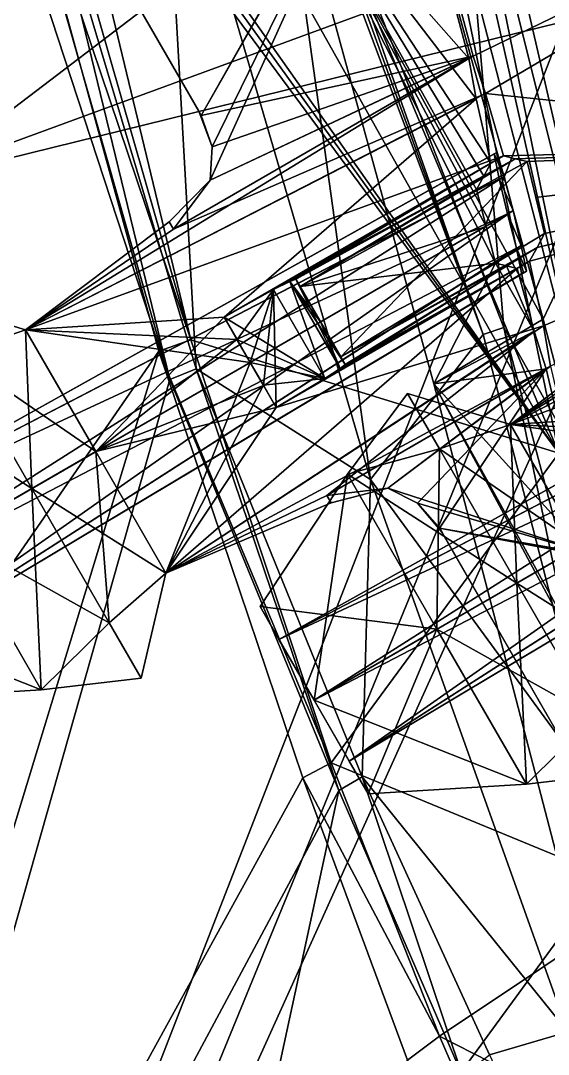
# Model space of a CAD drawing. Header units: millimetres. Extents: x -228 to 228, y -204 to 237.
# Drawn here: x 165.99 to 179.01, y -70.37 to -44.89 of the extents above; entities that cross this region are included whole.
import ezdxf

# ---------------------------------------------------------------- set-up
doc = ezdxf.new("R2010")
doc.units = ezdxf.units.MM
doc.header["$LTSCALE"] = 127.314815
for name, color, linetype in [('1', 7, 'CONTINUOUS'), ('1260', 7, 'CONTINUOUS'), ('1353', 7, 'CONTINUOUS'), ('1419', 7, 'CONTINUOUS'), ('17', 7, 'CONTINUOUS'), ('2', 7, 'CONTINUOUS'), ('28', 7, 'CONTINUOUS'), ('566', 7, 'CONTINUOUS'), ('569', 7, 'CONTINUOUS'), ('571', 7, 'CONTINUOUS'), ('584', 7, 'CONTINUOUS'), ('602', 7, 'CONTINUOUS'), ('604', 7, 'CONTINUOUS'), ('717', 7, 'CONTINUOUS'), ('7406', 7, 'CONTINUOUS'), ('7407', 7, 'CONTINUOUS'), ('7409', 7, 'CONTINUOUS'), ('7434', 7, 'CONTINUOUS'), ('7435', 7, 'CONTINUOUS'), ('7436', 7, 'CONTINUOUS'), ('7437', 7, 'CONTINUOUS'), ('7438', 7, 'CONTINUOUS'), ('7439', 7, 'CONTINUOUS'), ('7440', 7, 'CONTINUOUS'), ('7441', 7, 'CONTINUOUS'), ('7446', 7, 'CONTINUOUS'), ('7447', 7, 'CONTINUOUS'), ('7448', 7, 'CONTINUOUS'), ('7449', 7, 'CONTINUOUS'), ('7450', 7, 'CONTINUOUS'), ('7451', 7, 'CONTINUOUS'), ('7452', 7, 'CONTINUOUS'), ('7453', 7, 'CONTINUOUS'), ('7454', 7, 'CONTINUOUS'), ('7455', 7, 'CONTINUOUS'), ('7457', 7, 'CONTINUOUS'), ('7459', 7, 'CONTINUOUS'), ('7460', 7, 'CONTINUOUS'), ('7461', 7, 'CONTINUOUS'), ('7463', 7, 'CONTINUOUS'), ('7464', 7, 'CONTINUOUS'), ('7466', 7, 'CONTINUOUS'), ('7467', 7, 'CONTINUOUS'), ('7468', 7, 'CONTINUOUS'), ('7469', 7, 'CONTINUOUS'), ('7470', 7, 'CONTINUOUS'), ('7471', 7, 'CONTINUOUS')]:
    doc.layers.add(name, color=color, linetype=linetype)

msp = doc.modelspace()

# ---------------------------------------------------------------- linework, layer by layer
at = {"layer": '1', "color": 5, "linetype": 'Continuous'}
msp.add_3dface([(163.91, -48.728, 1031.221), (170.748, -9.285, 1031.221), (93.212, -24.976, 1037.893), (163.91, -48.728, 1031.221)], dxfattribs=at)
at = {"layer": '1260', "color": 5, "linetype": 'Continuous'}
for points in [[(166.804, -38.696, 1023.461), (170.191, -52.764, 1022.03), (166.196, -38.833, 1023.213), (166.804, -38.696, 1023.461)], [(170.191, -52.764, 1022.03), (165.546, -38.993, 1023.174), (166.196, -38.833, 1023.213), (170.191, -52.764, 1022.03)], [(169.404, -53.036, 1022.02), (165.546, -38.993, 1023.174), (170.191, -52.764, 1022.03), (169.404, -53.036, 1022.02)], [(169.404, -53.036, 1022.02), (170.191, -52.764, 1022.03), (173.649, -63.192, 1019.101), (169.404, -53.036, 1022.02)], [(172.952, -63.557, 1019.26), (169.404, -53.036, 1022.02), (173.649, -63.192, 1019.101), (172.952, -63.557, 1019.26)], [(172.952, -63.557, 1019.26), (173.649, -63.192, 1019.101), (176.327, -69.926, 1014.408), (172.952, -63.557, 1019.26)], [(175.539, -70.522, 1014.663), (172.952, -63.557, 1019.26), (176.327, -69.926, 1014.408), (175.539, -70.522, 1014.663)], [(175.539, -70.522, 1014.663), (176.327, -69.926, 1014.408), (178.567, -75.11, 1007.088), (175.539, -70.522, 1014.663)]]:
    msp.add_3dface(points, dxfattribs=at)
at = {"layer": '1353', "color": 5, "linetype": 'Continuous'}
for points in [[(180.156, -55.497, 1020.615), (175.663, -38.165, 1024.437), (176.219, -38.066, 1024.625), (180.156, -55.497, 1020.615)], [(175.663, -38.165, 1024.437), (180.156, -55.497, 1020.615), (179.267, -55.551, 1020.257), (175.663, -38.165, 1024.437)], [(176.581, -38.052, 1025.096), (180.156, -55.497, 1020.615), (176.219, -38.066, 1024.625), (176.581, -38.052, 1025.096)]]:
    msp.add_3dface(points, dxfattribs=at)
at = {"layer": '1419', "color": 5, "linetype": 'Continuous'}
for points in [[(165.445, -40.871, 1026.154), (169.675, -53.74, 1024.991), (165.967, -40.725, 1026.171), (165.445, -40.871, 1026.154)], [(169.675, -53.74, 1024.991), (166.469, -40.593, 1026.325), (165.967, -40.725, 1026.171), (169.675, -53.74, 1024.991)], [(170.322, -53.471, 1024.987), (166.469, -40.593, 1026.325), (169.675, -53.74, 1024.991), (170.322, -53.471, 1024.987)], [(170.322, -53.471, 1024.987), (169.675, -53.74, 1024.991), (173.842, -63.87, 1022.203), (170.322, -53.471, 1024.987)], [(174.415, -63.535, 1022.079), (170.322, -53.471, 1024.987), (173.842, -63.87, 1022.203), (174.415, -63.535, 1022.079)], [(174.415, -63.535, 1022.079), (173.842, -63.87, 1022.203), (176.891, -70.907, 1017.689), (174.415, -63.535, 1022.079)], [(177.562, -70.385, 1017.475), (174.415, -63.535, 1022.079), (176.891, -70.907, 1017.689), (177.562, -70.385, 1017.475)]]:
    msp.add_3dface(points, dxfattribs=at)
at = {"layer": '17', "color": 5, "linetype": 'Continuous'}
for points in [[(163.692, -48.663, 1029.234), (170.52, -9.273, 1029.234), (178.952, -37.049, 1026.799), (163.692, -48.663, 1029.234)], [(163.692, -48.663, 1029.234), (178.952, -37.049, 1026.799), (180.333, -42.557, 1025.689), (163.692, -48.663, 1029.234)], [(163.692, -48.663, 1029.234), (180.333, -42.557, 1025.689), (160.759, -92.809, 1025.515), (163.692, -48.663, 1029.234)], [(180.333, -42.557, 1025.689), (184.357, -60.558, 1018.332), (160.759, -92.809, 1025.515), (180.333, -42.557, 1025.689)], [(184.357, -60.558, 1018.332), (185.225, -64.764, 1015.099), (160.759, -92.809, 1025.515), (184.357, -60.558, 1018.332)], [(157.08, -125.189, 1003.54), (148.7, -128.027, 1015.099), (185.225, -64.764, 1015.099), (157.08, -125.189, 1003.54)], [(185.225, -64.764, 1015.099), (148.7, -128.027, 1015.099), (160.759, -92.809, 1025.515), (185.225, -64.764, 1015.099)], [(158.991, -124.532, 998.503), (157.08, -125.189, 1003.54), (185.225, -64.764, 1015.099), (158.991, -124.532, 998.503)], [(158.991, -124.532, 998.503), (185.225, -64.764, 1015.099), (186.956, -73.434, 1003.554), (158.991, -124.532, 998.503)]]:
    msp.add_3dface(points, dxfattribs=at)
at = {"layer": '2', "color": 5, "linetype": 'Continuous'}
for points in [[(170.748, -9.285, 1031.221), (163.91, -48.728, 1031.221), (181.64, -44.35, 1027.062), (170.748, -9.285, 1031.221)], [(181.64, -44.35, 1027.062), (161.559, -93.274, 1027.288), (182.399, -47.181, 1026.225), (181.64, -44.35, 1027.062)], [(181.64, -44.35, 1027.062), (163.91, -48.728, 1031.221), (161.559, -93.274, 1027.288), (181.64, -44.35, 1027.062)], [(161.559, -93.274, 1027.288), (186.541, -63.969, 1017.315), (182.399, -47.181, 1026.225), (161.559, -93.274, 1027.288)], [(161.559, -93.274, 1027.288), (186.867, -65.402, 1016.051), (186.541, -63.969, 1017.315), (161.559, -93.274, 1027.288)], [(161.559, -93.274, 1027.288), (150.073, -129.13, 1016.051), (186.867, -65.402, 1016.051), (161.559, -93.274, 1027.288)], [(150.073, -129.13, 1016.051), (188.667, -73.708, 1004.958), (186.867, -65.402, 1016.051), (150.073, -129.13, 1016.051)]]:
    msp.add_3dface(points, dxfattribs=at)
at = {"layer": '28', "color": 5, "linetype": 'Continuous'}
msp.add_3dface([(163.692, -48.663, 1029.234), (93.212, -24.976, 1035.889), (170.52, -9.273, 1029.234), (163.692, -48.663, 1029.234)], dxfattribs=at)
at = {"layer": '566', "color": 5, "linetype": 'Continuous'}
for points in [[(172.48, -38.641, 1027.39), (177.913, -52.452, 1024.458), (176.51, -35.997, 1026.603), (172.48, -38.641, 1027.39)], [(176.51, -35.997, 1026.603), (177.913, -52.452, 1024.458), (181.996, -59.661, 1019.767), (176.51, -35.997, 1026.603)], [(177.913, -52.452, 1024.458), (180.875, -63.717, 1019.503), (181.996, -59.661, 1019.767), (177.913, -52.452, 1024.458)]]:
    msp.add_3dface(points, dxfattribs=at)
at = {"layer": '569', "color": 5, "linetype": 'Continuous'}
for points in [[(147.291, -85.038, 1023.174), (165.546, -38.993, 1023.174), (169.404, -53.036, 1022.02), (147.291, -85.038, 1023.174)], [(157.79, -91.1, 1020.409), (147.291, -85.038, 1023.174), (169.404, -53.036, 1022.02), (157.79, -91.1, 1020.409)], [(172.952, -63.557, 1019.26), (157.79, -91.1, 1020.409), (169.404, -53.036, 1022.02), (172.952, -63.557, 1019.26)], [(175.539, -70.522, 1014.663), (157.79, -91.1, 1020.409), (172.952, -63.557, 1019.26), (175.539, -70.522, 1014.663)]]:
    msp.add_3dface(points, dxfattribs=at)
at = {"layer": '571', "color": 5, "linetype": 'Continuous'}
for points in [[(176.51, -35.997, 1026.603), (181.996, -59.661, 1019.767), (176.581, -38.052, 1025.096), (176.51, -35.997, 1026.603)], [(176.581, -38.052, 1025.096), (181.996, -59.661, 1019.767), (180.156, -55.497, 1020.615), (176.581, -38.052, 1025.096)]]:
    msp.add_3dface(points, dxfattribs=at)
at = {"layer": '584', "color": 5, "linetype": 'Continuous'}
for points in [[(166.552, -37.517, 1023.548), (169.53, -38.224, 1024.333), (179.267, -55.551, 1020.257), (166.552, -37.517, 1023.548)], [(166.552, -37.517, 1023.548), (179.267, -55.551, 1020.257), (166.678, -38.107, 1023.505), (166.552, -37.517, 1023.548)], [(166.678, -38.107, 1023.505), (179.267, -55.551, 1020.257), (166.804, -38.696, 1023.461), (166.678, -38.107, 1023.505)], [(172.06, -38.387, 1024.427), (175.663, -38.165, 1024.437), (179.267, -55.551, 1020.257), (172.06, -38.387, 1024.427)], [(169.53, -38.224, 1024.333), (172.06, -38.387, 1024.427), (179.267, -55.551, 1020.257), (169.53, -38.224, 1024.333)], [(166.804, -38.696, 1023.461), (179.267, -55.551, 1020.257), (170.191, -52.764, 1022.03), (166.804, -38.696, 1023.461)], [(170.191, -52.764, 1022.03), (179.267, -55.551, 1020.257), (173.649, -63.192, 1019.101), (170.191, -52.764, 1022.03)], [(179.267, -55.551, 1020.257), (181.547, -66.44, 1013.927), (173.649, -63.192, 1019.101), (179.267, -55.551, 1020.257)], [(173.649, -63.192, 1019.101), (181.547, -66.44, 1013.927), (176.327, -69.926, 1014.408), (173.649, -63.192, 1019.101)], [(181.547, -66.44, 1013.927), (183.032, -73.347, 1005.502), (176.327, -69.926, 1014.408), (181.547, -66.44, 1013.927)], [(176.327, -69.926, 1014.408), (183.032, -73.347, 1005.502), (178.567, -75.11, 1007.088), (176.327, -69.926, 1014.408)]]:
    msp.add_3dface(points, dxfattribs=at)
at = {"layer": '602', "color": 5, "linetype": 'Continuous'}
for points in [[(169.486, -38.65, 1027.313), (166.469, -40.593, 1026.325), (170.322, -53.471, 1024.987), (169.486, -38.65, 1027.313)], [(172.204, -38.775, 1027.402), (169.486, -38.65, 1027.313), (174.62, -56.203, 1024.119), (172.204, -38.775, 1027.402)], [(174.62, -56.203, 1024.119), (169.486, -38.65, 1027.313), (170.322, -53.471, 1024.987), (174.62, -56.203, 1024.119)], [(172.204, -38.775, 1027.402), (174.62, -56.203, 1024.119), (177.405, -52.626, 1024.58), (172.204, -38.775, 1027.402)], [(177.405, -52.626, 1024.58), (174.62, -56.203, 1024.119), (180.318, -63.986, 1019.76), (177.405, -52.626, 1024.58)], [(174.415, -63.535, 1022.079), (174.62, -56.203, 1024.119), (170.322, -53.471, 1024.987), (174.415, -63.535, 1022.079)], [(179.492, -69.817, 1016.777), (174.62, -56.203, 1024.119), (174.415, -63.535, 1022.079), (179.492, -69.817, 1016.777)], [(174.62, -56.203, 1024.119), (179.492, -69.817, 1016.777), (180.318, -63.986, 1019.76), (174.62, -56.203, 1024.119)], [(177.562, -70.385, 1017.475), (179.492, -69.817, 1016.777), (174.415, -63.535, 1022.079), (177.562, -70.385, 1017.475)], [(180.107, -75.826, 1010.588), (179.492, -69.817, 1016.777), (177.562, -70.385, 1017.475), (180.107, -75.826, 1010.588)]]:
    msp.add_3dface(points, dxfattribs=at)
at = {"layer": '604', "color": 5, "linetype": 'Continuous'}
for points in [[(165.445, -40.871, 1026.154), (158.893, -91.737, 1023.125), (169.675, -53.74, 1024.991), (165.445, -40.871, 1026.154)], [(169.675, -53.74, 1024.991), (158.893, -91.737, 1023.125), (173.842, -63.87, 1022.203), (169.675, -53.74, 1024.991)], [(158.893, -91.737, 1023.125), (166.826, -96.317, 1014.984), (173.842, -63.87, 1022.203), (158.893, -91.737, 1023.125)], [(173.842, -63.87, 1022.203), (166.826, -96.317, 1014.984), (176.891, -70.907, 1017.689), (173.842, -63.87, 1022.203)]]:
    msp.add_3dface(points, dxfattribs=at)
at = {"layer": '717', "color": 5, "linetype": 'Continuous'}
for points in [[(172.204, -38.775, 1027.402), (177.405, -52.626, 1024.58), (172.343, -38.708, 1027.404), (172.204, -38.775, 1027.402)], [(177.405, -52.626, 1024.58), (172.48, -38.641, 1027.39), (172.343, -38.708, 1027.404), (177.405, -52.626, 1024.58)], [(177.913, -52.452, 1024.458), (172.48, -38.641, 1027.39), (177.405, -52.626, 1024.58), (177.913, -52.452, 1024.458)], [(177.913, -52.452, 1024.458), (177.405, -52.626, 1024.58), (180.318, -63.986, 1019.76), (177.913, -52.452, 1024.458)], [(180.875, -63.717, 1019.503), (177.913, -52.452, 1024.458), (180.318, -63.986, 1019.76), (180.875, -63.717, 1019.503)]]:
    msp.add_3dface(points, dxfattribs=at)
at = {"layer": '7406', "color": 6, "linetype": 'Continuous'}
for points in [[(178.881, -52.247, 1018.3), (192.955, -22.575, 553.043), (175.287, -39.219, 1021.79), (178.881, -52.247, 1018.3)], [(182.266, -65.126, 1009.887), (192.955, -22.575, 553.043), (178.881, -52.247, 1018.3), (182.266, -65.126, 1009.887)]]:
    msp.add_3dface(points, dxfattribs=at)
at = {"layer": '7407', "color": 6, "linetype": 'Continuous'}
for points in [[(175.191, -38.845, 956.043), (177.049, -45.828, 956.287), (172.603, -40.78, 1021.788), (175.191, -38.845, 956.043)], [(175.271, -38.774, 953.958), (187.682, -40.656, 701.037), (177.154, -45.767, 953.713), (175.271, -38.774, 953.958)], [(177.154, -45.767, 953.713), (187.682, -40.656, 701.037), (177.462, -46.684, 952.183), (177.154, -45.767, 953.713)], [(187.682, -40.656, 701.037), (189.398, -47.936, 701.287), (177.462, -46.684, 952.183), (187.682, -40.656, 701.037)], [(177.474, -49.963, 969.723), (177.707, -50.872, 969.577), (172.603, -40.78, 1021.788), (177.474, -49.963, 969.723)], [(172.603, -40.78, 1021.788), (177.707, -50.872, 969.577), (176.183, -53.847, 1018.285), (172.603, -40.78, 1021.788)], [(177.239, -49.053, 969.868), (177.474, -49.963, 969.723), (172.603, -40.78, 1021.788), (177.239, -49.053, 969.868)], [(177.415, -48.728, 964.33), (177.239, -49.053, 969.868), (172.603, -40.78, 1021.788), (177.415, -48.728, 964.33)], [(177.591, -48.402, 958.787), (177.415, -48.728, 964.33), (172.603, -40.78, 1021.788), (177.591, -48.402, 958.787)], [(177.232, -46.817, 957.817), (177.591, -48.402, 958.787), (172.603, -40.78, 1021.788), (177.232, -46.817, 957.817)], [(177.049, -45.828, 956.287), (177.232, -46.817, 957.817), (172.603, -40.78, 1021.788), (177.049, -45.828, 956.287)], [(189.398, -47.936, 701.287), (177.9, -48.224, 951.213), (177.462, -46.684, 952.183), (189.398, -47.936, 701.287)], [(177.74, -48.143, 954.182), (177.917, -48.73, 953.573), (177.673, -48.176, 955.811), (177.74, -48.143, 954.182)], [(177.9, -48.224, 951.213), (189.398, -47.936, 701.287), (178.195, -48.294, 945.25), (177.9, -48.224, 951.213)], [(178.195, -48.294, 945.25), (189.398, -47.936, 701.287), (178.49, -48.363, 939.308), (178.195, -48.294, 945.25)], [(178.49, -48.363, 939.308), (189.398, -47.936, 701.287), (178.705, -49.252, 939.457), (178.49, -48.363, 939.308)], [(178.733, -50.481, 945.413), (189.398, -47.936, 701.287), (178.548, -50.822, 951.213), (178.733, -50.481, 945.413)], [(178.548, -50.822, 951.213), (189.398, -47.936, 701.287), (178.893, -52.417, 952.184), (178.548, -50.822, 951.213)], [(178.705, -49.252, 939.457), (189.398, -47.936, 701.287), (178.918, -50.14, 939.606), (178.705, -49.252, 939.457)], [(178.918, -50.14, 939.606), (189.398, -47.936, 701.287), (178.733, -50.481, 945.413), (178.918, -50.14, 939.606)], [(178.893, -52.417, 952.184), (189.398, -47.936, 701.287), (179.062, -53.412, 953.713), (178.893, -52.417, 952.184)], [(177.673, -48.176, 955.811), (177.917, -48.73, 953.573), (177.8, -48.794, 956.428), (177.673, -48.176, 955.811)], [(177.917, -48.73, 953.573), (178.139, -49.572, 953.34), (177.8, -48.794, 956.428), (177.917, -48.73, 953.573)], [(177.8, -48.794, 956.428), (178.139, -49.572, 953.34), (178.004, -49.65, 956.663), (177.8, -48.794, 956.428)], [(178.004, -49.65, 956.663), (178.139, -49.572, 953.34), (178.343, -50.437, 953.57), (178.004, -49.65, 956.663)], [(178.226, -50.501, 956.435), (178.004, -49.65, 956.663), (178.343, -50.437, 953.57), (178.226, -50.501, 956.435)], [(178.469, -51.063, 954.188), (178.226, -50.501, 956.435), (178.343, -50.437, 953.57), (178.469, -51.063, 954.188)], [(178.401, -51.096, 955.824), (178.226, -50.501, 956.435), (178.469, -51.063, 954.188), (178.401, -51.096, 955.824)], [(177.707, -50.872, 969.577), (178.664, -52.549, 957.816), (176.183, -53.847, 1018.285), (177.707, -50.872, 969.577)], [(177.707, -50.872, 969.577), (177.974, -50.936, 964.174), (178.664, -52.549, 957.816), (177.707, -50.872, 969.577)], [(178.24, -50.999, 958.787), (178.664, -52.549, 957.816), (177.974, -50.936, 964.174), (178.24, -50.999, 958.787)], [(178.664, -52.549, 957.816), (178.958, -53.472, 956.287), (176.183, -53.847, 1018.285), (178.664, -52.549, 957.816)], [(178.958, -53.472, 956.287), (180.052, -58.1, 956.128), (176.183, -53.847, 1018.285), (178.958, -53.472, 956.287)], [(180.052, -58.1, 956.128), (181.088, -62.708, 955.97), (176.183, -53.847, 1018.285), (180.052, -58.1, 956.128)], [(176.183, -53.847, 1018.285), (181.088, -62.708, 955.97), (179.537, -66.71, 1009.88), (176.183, -53.847, 1018.285)]]:
    msp.add_3dface(points, dxfattribs=at)
at = {"layer": '7409', "color": 6, "linetype": 'Continuous'}
for points in [[(178.881, -52.247, 1018.3), (175.287, -39.219, 1021.79), (172.603, -40.78, 1021.788), (178.881, -52.247, 1018.3)], [(178.881, -52.247, 1018.3), (172.603, -40.78, 1021.788), (176.183, -53.847, 1018.285), (178.881, -52.247, 1018.3)], [(182.266, -65.126, 1009.887), (178.881, -52.247, 1018.3), (176.183, -53.847, 1018.285), (182.266, -65.126, 1009.887)], [(182.266, -65.126, 1009.887), (176.183, -53.847, 1018.285), (179.537, -66.71, 1009.88), (182.266, -65.126, 1009.887)]]:
    msp.add_3dface(points, dxfattribs=at)
at = {"layer": '7434', "color": 6, "linetype": 'Continuous'}
for points in [[(179.81, -57.845, 696), (181.542, -60.845, 698), (178.233, -58.755, 694.602), (179.81, -57.845, 696)], [(180.141, -62.061, 703.817), (179.81, -57.845, 704), (178.233, -58.755, 705.398), (180.141, -62.061, 703.817)], [(178.233, -58.755, 694.602), (180.141, -62.061, 696.183), (176.261, -59.894, 694.902), (178.233, -58.755, 694.602)], [(178.469, -63.717, 702.549), (178.233, -58.755, 705.398), (176.261, -59.894, 705.098), (178.469, -63.717, 702.549)], [(178.233, -58.755, 694.602), (181.542, -60.845, 698), (180.141, -62.061, 696.183), (178.233, -58.755, 694.602)], [(180.141, -62.061, 703.817), (178.233, -58.755, 705.398), (178.469, -63.717, 702.549), (180.141, -62.061, 703.817)], [(176.261, -59.894, 694.902), (180.141, -62.061, 696.183), (178.469, -63.717, 697.451), (176.261, -59.894, 694.902)], [(180.141, -62.061, 696.183), (180.932, -63.43, 700), (178.469, -63.717, 697.451), (180.141, -62.061, 696.183)], [(180.932, -63.43, 700), (180.141, -62.061, 703.817), (178.469, -63.717, 702.549), (180.932, -63.43, 700)], [(178.469, -63.717, 697.451), (180.932, -63.43, 700), (178.469, -63.717, 702.549), (178.469, -63.717, 697.451)]]:
    msp.add_3dface(points, dxfattribs=at)
at = {"layer": '7435', "color": 6, "linetype": 'Continuous'}
for points in [[(176.261, -59.894, 694.902), (178.469, -63.717, 697.451), (173.23, -61.644, 696.923), (176.261, -59.894, 694.902)], [(174.563, -63.952, 701.539), (176.261, -59.894, 705.098), (173.23, -61.644, 703.077), (174.563, -63.952, 701.539)], [(178.469, -63.717, 702.549), (176.261, -59.894, 705.098), (174.563, -63.952, 701.539), (178.469, -63.717, 702.549)], [(173.23, -61.644, 696.923), (178.469, -63.717, 697.451), (174.563, -63.952, 698.461), (173.23, -61.644, 696.923)], [(178.469, -63.717, 697.451), (178.469, -63.717, 702.549), (174.563, -63.952, 698.461), (178.469, -63.717, 697.451)], [(174.563, -63.952, 698.461), (178.469, -63.717, 702.549), (174.563, -63.952, 701.539), (174.563, -63.952, 698.461)]]:
    msp.add_3dface(points, dxfattribs=at)
at = {"layer": '7436', "color": 6, "linetype": 'Continuous'}
for points in [[(173.23, -61.644, 696.923), (172.364, -60.144, 699), (171.898, -59.336, 698.461), (173.23, -61.644, 696.923)], [(173.23, -61.644, 702), (173.23, -61.644, 703.077), (171.898, -59.336, 701.539), (173.23, -61.644, 702)], [(172.364, -60.144, 701), (173.23, -61.644, 702), (171.898, -59.336, 701.539), (172.364, -60.144, 701)], [(172.364, -60.144, 699), (172.364, -60.144, 701), (171.898, -59.336, 701.539), (172.364, -60.144, 699)], [(171.898, -59.336, 698.461), (172.364, -60.144, 699), (171.898, -59.336, 701.539), (171.898, -59.336, 698.461)], [(173.23, -61.644, 696.923), (173.23, -61.644, 698), (172.364, -60.144, 699), (173.23, -61.644, 696.923)], [(173.23, -61.644, 696.923), (174.563, -63.952, 698.461), (173.23, -61.644, 698), (173.23, -61.644, 696.923)], [(173.23, -61.644, 698), (174.563, -63.952, 698.461), (174.096, -63.144, 699), (173.23, -61.644, 698)], [(174.563, -63.952, 701.539), (173.23, -61.644, 703.077), (174.096, -63.144, 701), (174.563, -63.952, 701.539)], [(174.096, -63.144, 701), (173.23, -61.644, 703.077), (173.23, -61.644, 702), (174.096, -63.144, 701)], [(174.563, -63.952, 698.461), (174.563, -63.952, 701.539), (174.096, -63.144, 701), (174.563, -63.952, 698.461)], [(174.096, -63.144, 699), (174.563, -63.952, 698.461), (174.096, -63.144, 701), (174.096, -63.144, 699)]]:
    msp.add_3dface(points, dxfattribs=at)
at = {"layer": '7437', "color": 6, "linetype": 'Continuous'}
for points in [[(189.553, -48.936, 702.813), (189.398, -47.936, 701.287), (178.078, -54.845, 702), (189.553, -48.936, 702.813)], [(189.398, -47.936, 701.287), (181.729, -52.364, 701.287), (178.078, -54.845, 702), (189.398, -47.936, 701.287)], [(189.781, -48.804, 697.187), (190.172, -50.376, 696.213), (178.078, -54.845, 698), (189.781, -48.804, 697.187)], [(181.729, -52.364, 698.713), (189.781, -48.804, 697.187), (178.078, -54.845, 698), (181.729, -52.364, 698.713)], [(182.979, -54.529, 703.787), (189.553, -48.936, 702.813), (178.078, -54.845, 702), (182.979, -54.529, 703.787)], [(190.172, -50.376, 696.213), (182.979, -54.529, 696.213), (178.078, -54.845, 698), (190.172, -50.376, 696.213)], [(181.623, -52.179, 700), (181.729, -52.364, 698.713), (178.078, -54.845, 702), (181.623, -52.179, 700)], [(181.729, -52.364, 701.287), (181.623, -52.179, 700), (178.078, -54.845, 702), (181.729, -52.364, 701.287)], [(178.078, -54.845, 702), (181.729, -52.364, 698.713), (178.078, -54.845, 698), (178.078, -54.845, 702)], [(179.81, -57.845, 704), (182.979, -54.529, 703.787), (178.078, -54.845, 702), (179.81, -57.845, 704)], [(182.979, -54.529, 696.213), (183.297, -55.079, 696.053), (178.078, -54.845, 698), (182.979, -54.529, 696.213)], [(183.623, -55.644, 696), (179.81, -57.845, 696), (178.078, -54.845, 698), (183.623, -55.644, 696)], [(183.297, -55.079, 696.053), (183.623, -55.644, 696), (178.078, -54.845, 698), (183.297, -55.079, 696.053)]]:
    msp.add_3dface(points, dxfattribs=at)
at = {"layer": '7438', "color": 6, "linetype": 'Continuous'}
for points in [[(176.324, -55.45, 703.817), (175.534, -54.081, 700), (174.054, -56.07, 702.549), (176.324, -55.45, 703.817)], [(175.534, -54.081, 700), (176.324, -55.45, 696.183), (174.054, -56.07, 697.451), (175.534, -54.081, 700)], [(174.054, -56.07, 702.549), (175.534, -54.081, 700), (174.054, -56.07, 697.451), (174.054, -56.07, 702.549)], [(178.078, -54.845, 702), (178.078, -54.845, 698), (175.534, -54.081, 700), (178.078, -54.845, 702)], [(176.324, -55.45, 703.817), (178.078, -54.845, 702), (175.534, -54.081, 700), (176.324, -55.45, 703.817)], [(175.534, -54.081, 700), (178.078, -54.845, 698), (176.324, -55.45, 696.183), (175.534, -54.081, 700)], [(178.078, -54.845, 698), (179.81, -57.845, 696), (176.324, -55.45, 696.183), (178.078, -54.845, 698)], [(178.233, -58.755, 705.398), (178.078, -54.845, 702), (176.324, -55.45, 703.817), (178.233, -58.755, 705.398)], [(178.233, -58.755, 705.398), (179.81, -57.845, 704), (178.078, -54.845, 702), (178.233, -58.755, 705.398)], [(176.324, -55.45, 696.183), (178.233, -58.755, 694.602), (174.054, -56.07, 697.451), (176.324, -55.45, 696.183)], [(176.261, -59.894, 705.098), (176.324, -55.45, 703.817), (174.054, -56.07, 702.549), (176.261, -59.894, 705.098)], [(176.261, -59.894, 705.098), (178.233, -58.755, 705.398), (176.324, -55.45, 703.817), (176.261, -59.894, 705.098)], [(179.81, -57.845, 696), (178.233, -58.755, 694.602), (176.324, -55.45, 696.183), (179.81, -57.845, 696)], [(178.233, -58.755, 694.602), (176.261, -59.894, 694.902), (174.054, -56.07, 697.451), (178.233, -58.755, 694.602)]]:
    msp.add_3dface(points, dxfattribs=at)
at = {"layer": '7439', "color": 6, "linetype": 'Continuous'}
for points in [[(176.261, -59.894, 694.902), (171.898, -59.336, 698.461), (174.054, -56.07, 697.451), (176.261, -59.894, 694.902)], [(171.898, -59.336, 701.539), (173.23, -61.644, 703.077), (174.054, -56.07, 702.549), (171.898, -59.336, 701.539)], [(171.898, -59.336, 698.461), (171.898, -59.336, 701.539), (174.054, -56.07, 697.451), (171.898, -59.336, 698.461)], [(171.898, -59.336, 701.539), (174.054, -56.07, 702.549), (174.054, -56.07, 697.451), (171.898, -59.336, 701.539)], [(173.23, -61.644, 703.077), (176.261, -59.894, 705.098), (174.054, -56.07, 702.549), (173.23, -61.644, 703.077)], [(176.261, -59.894, 694.902), (173.23, -61.644, 696.923), (171.898, -59.336, 698.461), (176.261, -59.894, 694.902)]]:
    msp.add_3dface(points, dxfattribs=at)
at = {"layer": '7440', "color": 6, "linetype": 'Continuous'}
for points in [[(190.176, -50.889, 698.58), (190.019, -50.296, 699.188), (172.364, -60.144, 699), (190.176, -50.889, 698.58)], [(190.019, -50.296, 699.188), (189.952, -50.328, 700.805), (172.364, -60.144, 699), (190.019, -50.296, 699.188)], [(189.952, -50.328, 700.805), (190.06, -50.952, 701.42), (172.364, -60.144, 701), (189.952, -50.328, 700.805)], [(189.952, -50.328, 700.805), (172.364, -60.144, 701), (172.364, -60.144, 699), (189.952, -50.328, 700.805)], [(173.23, -61.644, 698), (190.176, -50.889, 698.58), (172.364, -60.144, 699), (173.23, -61.644, 698)], [(190.06, -50.952, 701.42), (190.237, -51.825, 701.657), (172.364, -60.144, 701), (190.06, -50.952, 701.42)], [(190.371, -51.747, 698.345), (190.176, -50.889, 698.58), (173.23, -61.644, 698), (190.371, -51.747, 698.345)], [(190.237, -51.825, 701.657), (173.23, -61.644, 702), (172.364, -60.144, 701), (190.237, -51.825, 701.657)]]:
    msp.add_3dface(points, dxfattribs=at)
at = {"layer": '7441', "color": 6, "linetype": 'Continuous'}
for points in [[(190.371, -51.747, 698.345), (173.23, -61.644, 698), (174.096, -63.144, 699), (190.371, -51.747, 698.345)], [(190.237, -51.825, 701.657), (190.432, -52.693, 701.428), (173.23, -61.644, 702), (190.237, -51.825, 701.657)], [(190.548, -52.63, 698.576), (190.371, -51.747, 698.345), (174.096, -63.144, 699), (190.548, -52.63, 698.576)], [(190.432, -52.693, 701.428), (174.096, -63.144, 701), (173.23, -61.644, 702), (190.432, -52.693, 701.428)], [(190.653, -53.265, 699.194), (190.548, -52.63, 698.576), (174.096, -63.144, 699), (190.653, -53.265, 699.194)], [(190.432, -52.693, 701.428), (190.587, -53.297, 700.818), (174.096, -63.144, 701), (190.432, -52.693, 701.428)], [(190.587, -53.297, 700.818), (190.653, -53.265, 699.194), (174.096, -63.144, 701), (190.587, -53.297, 700.818)], [(190.653, -53.265, 699.194), (174.096, -63.144, 699), (174.096, -63.144, 701), (190.653, -53.265, 699.194)]]:
    msp.add_3dface(points, dxfattribs=at)
at = {"layer": '7446', "color": 6, "linetype": 'Continuous'}
for points in [[(170.387, -47.119, 955), (170.449, -47.227, 956.214), (167.387, -41.923, 956), (170.387, -47.119, 955)], [(170.449, -47.227, 953.786), (170.387, -47.119, 955), (167.387, -41.923, 956), (170.449, -47.227, 953.786)], [(167.387, -41.923, 954), (170.449, -47.227, 953.786), (167.387, -41.923, 956), (167.387, -41.923, 954)], [(173.387, -52.315, 949), (172.78, -51.264, 949.124), (172.887, -51.449, 943), (173.387, -52.315, 949)], [(172.78, -51.264, 960.876), (173.387, -52.315, 961), (172.887, -51.449, 967), (172.78, -51.264, 960.876)], [(173.887, -53.181, 943), (173.387, -52.315, 949), (172.887, -51.449, 943), (173.887, -53.181, 943)], [(172.887, -51.449, 967), (173.387, -52.315, 961), (173.887, -53.181, 967), (172.887, -51.449, 967)], [(173.994, -53.367, 949.124), (173.387, -52.315, 949), (173.887, -53.181, 943), (173.994, -53.367, 949.124)], [(173.387, -52.315, 961), (173.994, -53.367, 960.876), (173.887, -53.181, 967), (173.387, -52.315, 961)], [(176.387, -57.512, 955), (176.325, -57.404, 953.786), (179.387, -62.708, 954), (176.387, -57.512, 955)], [(176.325, -57.404, 956.214), (176.387, -57.512, 955), (179.387, -62.708, 954), (176.325, -57.404, 956.214)], [(179.387, -62.708, 956), (176.325, -57.404, 956.214), (179.387, -62.708, 954), (179.387, -62.708, 956)]]:
    msp.add_3dface(points, dxfattribs=at)
at = {"layer": '7447', "color": 6, "linetype": 'Continuous'}
for points in [[(178.548, -50.822, 951.213), (178.893, -52.417, 952.184), (172.298, -54.43, 951.213), (178.548, -50.822, 951.213)], [(178.664, -52.549, 957.816), (178.24, -50.999, 958.787), (169.575, -58.516, 957), (178.664, -52.549, 957.816)], [(169.575, -58.516, 957), (178.24, -50.999, 958.787), (172.298, -54.43, 958.787), (169.575, -58.516, 957)], [(178.893, -52.417, 952.184), (179.062, -53.412, 953.713), (169.575, -58.516, 953), (178.893, -52.417, 952.184)], [(172.298, -54.43, 951.213), (178.893, -52.417, 952.184), (169.575, -58.516, 953), (172.298, -54.43, 951.213)], [(173.549, -56.595, 956.287), (178.664, -52.549, 957.816), (169.575, -58.516, 957), (173.549, -56.595, 956.287)], [(178.958, -53.472, 956.287), (178.664, -52.549, 957.816), (173.549, -56.595, 956.287), (178.958, -53.472, 956.287)], [(171.655, -53.315, 951), (171.982, -53.882, 951.054), (167.843, -55.516, 951), (171.655, -53.315, 951)], [(167.843, -55.516, 959), (169.575, -58.516, 957), (171.655, -53.315, 959), (167.843, -55.516, 959)], [(171.655, -53.315, 959), (169.575, -58.516, 957), (171.981, -53.88, 958.947), (171.655, -53.315, 959)], [(179.062, -53.412, 953.713), (173.549, -56.595, 953.713), (169.575, -58.516, 953), (179.062, -53.412, 953.713)], [(171.982, -53.882, 951.054), (172.298, -54.43, 951.213), (167.843, -55.516, 951), (171.982, -53.882, 951.054)], [(171.981, -53.88, 958.947), (169.575, -58.516, 957), (172.298, -54.43, 958.787), (171.981, -53.88, 958.947)], [(167.843, -55.516, 951), (172.298, -54.43, 951.213), (169.575, -58.516, 953), (167.843, -55.516, 951)], [(173.655, -56.779, 955), (173.549, -56.595, 956.287), (169.575, -58.516, 953), (173.655, -56.779, 955)], [(169.575, -58.516, 953), (173.549, -56.595, 956.287), (169.575, -58.516, 957), (169.575, -58.516, 953)], [(173.549, -56.595, 953.713), (173.655, -56.779, 955), (169.575, -58.516, 953), (173.549, -56.595, 953.713)]]:
    msp.add_3dface(points, dxfattribs=at)
at = {"layer": '7448', "color": 6, "linetype": 'Continuous'}
for points in [[(175.271, -38.774, 953.958), (170.449, -47.227, 953.786), (167.387, -41.923, 954), (175.271, -38.774, 953.958)], [(175.271, -38.774, 953.958), (177.154, -45.767, 953.713), (170.449, -47.227, 953.786), (175.271, -38.774, 953.958)], [(170.668, -48.821, 953.734), (177.154, -45.767, 953.713), (169.761, -50.035, 953.713), (170.668, -48.821, 953.734)], [(170.449, -47.227, 953.786), (177.154, -45.767, 953.713), (170.715, -48.004, 953.758), (170.449, -47.227, 953.786)], [(170.715, -48.004, 953.758), (177.154, -45.767, 953.713), (170.668, -48.821, 953.734), (170.715, -48.004, 953.758)]]:
    msp.add_3dface(points, dxfattribs=at)
at = {"layer": '7449', "color": 6, "linetype": 'Continuous'}
for points in [[(170.449, -47.227, 956.214), (175.191, -38.845, 956.043), (167.387, -41.923, 956), (170.449, -47.227, 956.214)], [(175.191, -38.845, 956.043), (170.449, -47.227, 956.214), (170.715, -48.004, 956.242), (175.191, -38.845, 956.043)], [(177.049, -45.828, 956.287), (175.191, -38.845, 956.043), (170.668, -48.821, 956.266), (177.049, -45.828, 956.287)], [(170.668, -48.821, 956.266), (175.191, -38.845, 956.043), (170.715, -48.004, 956.242), (170.668, -48.821, 956.266)], [(169.761, -50.035, 956.287), (177.049, -45.828, 956.287), (170.668, -48.821, 956.266), (169.761, -50.035, 956.287)]]:
    msp.add_3dface(points, dxfattribs=at)
at = {"layer": '7450', "color": 6, "linetype": 'Continuous'}
for points in [[(172.228, -51.523, 959.386), (177.591, -48.402, 958.787), (171.012, -52.201, 958.787), (172.228, -51.523, 959.386)], [(172.629, -51.319, 960.07), (177.591, -48.402, 958.787), (172.228, -51.523, 959.386), (172.629, -51.319, 960.07)], [(172.78, -51.264, 960.876), (177.591, -48.402, 958.787), (172.629, -51.319, 960.07), (172.78, -51.264, 960.876)], [(177.415, -48.728, 964.33), (177.591, -48.402, 958.787), (172.78, -51.264, 960.876), (177.415, -48.728, 964.33)], [(177.415, -48.728, 964.33), (172.78, -51.264, 960.876), (172.887, -51.449, 967), (177.415, -48.728, 964.33)], [(177.239, -49.053, 969.868), (177.415, -48.728, 964.33), (172.887, -51.449, 967), (177.239, -49.053, 969.868)]]:
    msp.add_3dface(points, dxfattribs=at)
at = {"layer": '7451', "color": 6, "linetype": 'Continuous'}
for points in [[(178.24, -50.999, 958.787), (177.974, -50.936, 964.174), (173.494, -53.715, 959.386), (178.24, -50.999, 958.787)], [(173.494, -53.715, 959.386), (177.974, -50.936, 964.174), (173.871, -53.47, 960.07), (173.494, -53.715, 959.386)], [(177.974, -50.936, 964.174), (173.994, -53.367, 960.876), (173.871, -53.47, 960.07), (177.974, -50.936, 964.174)], [(177.974, -50.936, 964.174), (177.707, -50.872, 969.577), (173.887, -53.181, 967), (177.974, -50.936, 964.174)], [(173.994, -53.367, 960.876), (177.974, -50.936, 964.174), (173.887, -53.181, 967), (173.994, -53.367, 960.876)], [(172.298, -54.43, 958.787), (178.24, -50.999, 958.787), (173.494, -53.715, 959.386), (172.298, -54.43, 958.787)]]:
    msp.add_3dface(points, dxfattribs=at)
at = {"layer": '7452', "color": 6, "linetype": 'Continuous'}
for points in [[(178.958, -53.472, 956.287), (173.549, -56.595, 956.287), (175.054, -56.417, 956.266), (178.958, -53.472, 956.287)], [(175.785, -56.785, 956.242), (178.958, -53.472, 956.287), (175.054, -56.417, 956.266), (175.785, -56.785, 956.242)], [(176.325, -57.404, 956.214), (178.958, -53.472, 956.287), (175.785, -56.785, 956.242), (176.325, -57.404, 956.214)], [(180.052, -58.1, 956.128), (178.958, -53.472, 956.287), (176.325, -57.404, 956.214), (180.052, -58.1, 956.128)], [(180.052, -58.1, 956.128), (176.325, -57.404, 956.214), (179.387, -62.708, 956), (180.052, -58.1, 956.128)]]:
    msp.add_3dface(points, dxfattribs=at)
at = {"layer": '7453', "color": 6, "linetype": 'Continuous'}
for points in [[(173.549, -56.595, 953.713), (179.062, -53.412, 953.713), (175.054, -56.417, 953.734), (173.549, -56.595, 953.713)], [(179.062, -53.412, 953.713), (180.147, -58.069, 953.873), (175.054, -56.417, 953.734), (179.062, -53.412, 953.713)], [(175.054, -56.417, 953.734), (180.147, -58.069, 953.873), (175.785, -56.785, 953.758), (175.054, -56.417, 953.734)], [(180.147, -58.069, 953.873), (176.325, -57.404, 953.786), (175.785, -56.785, 953.758), (180.147, -58.069, 953.873)], [(176.325, -57.404, 953.786), (180.147, -58.069, 953.873), (179.387, -62.708, 954), (176.325, -57.404, 953.786)]]:
    msp.add_3dface(points, dxfattribs=at)
at = {"layer": '7454', "color": 6, "linetype": 'Continuous'}
for points in [[(178.918, -50.14, 939.606), (178.733, -50.481, 945.413), (173.887, -53.181, 943), (178.918, -50.14, 939.606)], [(178.733, -50.481, 945.413), (173.994, -53.367, 949.124), (173.887, -53.181, 943), (178.733, -50.481, 945.413)], [(178.733, -50.481, 945.413), (178.548, -50.822, 951.213), (173.994, -53.367, 949.124), (178.733, -50.481, 945.413)], [(178.548, -50.822, 951.213), (172.298, -54.43, 951.213), (173.494, -53.715, 950.614), (178.548, -50.822, 951.213)], [(173.871, -53.47, 949.93), (178.548, -50.822, 951.213), (173.494, -53.715, 950.614), (173.871, -53.47, 949.93)], [(173.994, -53.367, 949.124), (178.548, -50.822, 951.213), (173.871, -53.47, 949.93), (173.994, -53.367, 949.124)]]:
    msp.add_3dface(points, dxfattribs=at)
at = {"layer": '7455', "color": 6, "linetype": 'Continuous'}
for points in [[(171.012, -52.201, 951.213), (177.9, -48.224, 951.213), (172.228, -51.523, 950.614), (171.012, -52.201, 951.213)], [(177.9, -48.224, 951.213), (178.195, -48.294, 945.25), (172.228, -51.523, 950.614), (177.9, -48.224, 951.213)], [(172.228, -51.523, 950.614), (178.195, -48.294, 945.25), (172.629, -51.319, 949.93), (172.228, -51.523, 950.614)], [(178.195, -48.294, 945.25), (172.78, -51.264, 949.124), (172.629, -51.319, 949.93), (178.195, -48.294, 945.25)], [(172.78, -51.264, 949.124), (178.195, -48.294, 945.25), (172.887, -51.449, 943), (172.78, -51.264, 949.124)], [(178.195, -48.294, 945.25), (178.49, -48.363, 939.308), (172.887, -51.449, 943), (178.195, -48.294, 945.25)]]:
    msp.add_3dface(points, dxfattribs=at)
at = {"layer": '7457', "color": 6, "linetype": 'Continuous'}
for points in [[(177.474, -49.963, 969.723), (177.239, -49.053, 969.868), (172.887, -51.449, 967), (177.474, -49.963, 969.723)], [(177.707, -50.872, 969.577), (177.474, -49.963, 969.723), (172.887, -51.449, 967), (177.707, -50.872, 969.577)], [(177.707, -50.872, 969.577), (172.887, -51.449, 967), (173.887, -53.181, 967), (177.707, -50.872, 969.577)]]:
    msp.add_3dface(points, dxfattribs=at)
at = {"layer": '7459', "color": 6, "linetype": 'Continuous'}
for points in [[(178.49, -48.363, 939.308), (173.887, -53.181, 943), (172.887, -51.449, 943), (178.49, -48.363, 939.308)], [(178.49, -48.363, 939.308), (178.918, -50.14, 939.606), (173.887, -53.181, 943), (178.49, -48.363, 939.308)], [(178.49, -48.363, 939.308), (178.705, -49.252, 939.457), (178.918, -50.14, 939.606), (178.49, -48.363, 939.308)]]:
    msp.add_3dface(points, dxfattribs=at)
at = {"layer": '7460', "color": 6, "linetype": 'Continuous'}
for points in [[(167.843, -55.516, 951), (169.575, -58.516, 953), (166.265, -56.427, 949.602), (167.843, -55.516, 951)], [(168.174, -59.733, 958.817), (167.843, -55.516, 959), (166.265, -56.427, 960.398), (168.174, -59.733, 958.817)], [(169.575, -58.516, 957), (167.843, -55.516, 959), (168.174, -59.733, 958.817), (169.575, -58.516, 957)], [(166.265, -56.427, 949.602), (168.174, -59.733, 951.183), (164.294, -57.565, 949.902), (166.265, -56.427, 949.602)], [(166.501, -61.389, 957.549), (166.265, -56.427, 960.398), (164.294, -57.565, 960.098), (166.501, -61.389, 957.549)], [(166.265, -56.427, 949.602), (169.575, -58.516, 953), (168.174, -59.733, 951.183), (166.265, -56.427, 949.602)], [(168.174, -59.733, 958.817), (166.265, -56.427, 960.398), (166.501, -61.389, 957.549), (168.174, -59.733, 958.817)], [(164.294, -57.565, 949.902), (168.174, -59.733, 951.183), (166.501, -61.389, 952.451), (164.294, -57.565, 949.902)], [(168.174, -59.733, 951.183), (169.575, -58.516, 953), (168.964, -61.102, 955), (168.174, -59.733, 951.183)], [(168.964, -61.102, 955), (169.575, -58.516, 957), (168.174, -59.733, 958.817), (168.964, -61.102, 955)], [(169.575, -58.516, 953), (169.575, -58.516, 957), (168.964, -61.102, 955), (169.575, -58.516, 953)], [(168.174, -59.733, 951.183), (168.964, -61.102, 955), (166.501, -61.389, 952.451), (168.174, -59.733, 951.183)], [(168.964, -61.102, 955), (168.174, -59.733, 958.817), (166.501, -61.389, 957.549), (168.964, -61.102, 955)], [(166.501, -61.389, 952.451), (168.964, -61.102, 955), (166.501, -61.389, 957.549), (166.501, -61.389, 952.451)]]:
    msp.add_3dface(points, dxfattribs=at)
at = {"layer": '7461', "color": 6, "linetype": 'Continuous'}
for points in [[(164.294, -57.565, 949.902), (166.501, -61.389, 952.451), (161.263, -59.315, 951.923), (164.294, -57.565, 949.902)], [(166.501, -61.389, 957.549), (164.294, -57.565, 960.098), (162.595, -61.623, 956.539), (166.501, -61.389, 957.549)], [(161.263, -59.315, 951.923), (166.501, -61.389, 952.451), (162.595, -61.623, 953.461), (161.263, -59.315, 951.923)], [(166.501, -61.389, 952.451), (166.501, -61.389, 957.549), (162.595, -61.623, 953.461), (166.501, -61.389, 952.451)], [(162.595, -61.623, 953.461), (166.501, -61.389, 957.549), (162.595, -61.623, 956.539), (162.595, -61.623, 953.461)]]:
    msp.add_3dface(points, dxfattribs=at)
at = {"layer": '7463', "color": 6, "linetype": 'Continuous'}
for points in [[(177.232, -46.817, 957.817), (177.049, -45.828, 956.287), (166.111, -52.516, 957), (177.232, -46.817, 957.817)], [(177.049, -45.828, 956.287), (169.761, -50.035, 956.287), (166.111, -52.516, 957), (177.049, -45.828, 956.287)], [(177.154, -45.767, 953.713), (177.462, -46.684, 952.183), (169.761, -50.035, 953.713), (177.154, -45.767, 953.713)], [(177.462, -46.684, 952.183), (177.9, -48.224, 951.213), (166.111, -52.516, 953), (177.462, -46.684, 952.183)], [(169.761, -50.035, 953.713), (177.462, -46.684, 952.183), (166.111, -52.516, 953), (169.761, -50.035, 953.713)], [(171.012, -52.201, 958.787), (177.232, -46.817, 957.817), (166.111, -52.516, 957), (171.012, -52.201, 958.787)], [(177.591, -48.402, 958.787), (177.232, -46.817, 957.817), (171.012, -52.201, 958.787), (177.591, -48.402, 958.787)], [(177.9, -48.224, 951.213), (171.012, -52.201, 951.213), (166.111, -52.516, 953), (177.9, -48.224, 951.213)], [(169.655, -49.851, 955), (169.761, -50.035, 953.713), (166.111, -52.516, 957), (169.655, -49.851, 955)], [(169.761, -50.035, 956.287), (169.655, -49.851, 955), (166.111, -52.516, 957), (169.761, -50.035, 956.287)], [(166.111, -52.516, 957), (169.761, -50.035, 953.713), (166.111, -52.516, 953), (166.111, -52.516, 957)], [(167.843, -55.516, 959), (171.012, -52.201, 958.787), (166.111, -52.516, 957), (167.843, -55.516, 959)], [(171.012, -52.201, 951.213), (171.329, -52.751, 951.053), (166.111, -52.516, 953), (171.012, -52.201, 951.213)], [(171.012, -52.201, 958.787), (167.843, -55.516, 959), (171.328, -52.749, 958.946), (171.012, -52.201, 958.787)], [(171.655, -53.315, 951), (167.843, -55.516, 951), (166.111, -52.516, 953), (171.655, -53.315, 951)], [(171.329, -52.751, 951.053), (171.655, -53.315, 951), (166.111, -52.516, 953), (171.329, -52.751, 951.053)], [(167.843, -55.516, 959), (171.655, -53.315, 959), (171.328, -52.749, 958.946), (167.843, -55.516, 959)]]:
    msp.add_3dface(points, dxfattribs=at)
at = {"layer": '7464', "color": 6, "linetype": 'Continuous'}
for points in [[(166.111, -52.516, 957), (166.111, -52.516, 953), (163.566, -51.753, 955), (166.111, -52.516, 957)], [(164.357, -53.122, 958.817), (166.111, -52.516, 957), (163.566, -51.753, 955), (164.357, -53.122, 958.817)], [(163.566, -51.753, 955), (166.111, -52.516, 953), (164.357, -53.122, 951.183), (163.566, -51.753, 955)], [(166.111, -52.516, 953), (167.843, -55.516, 951), (164.357, -53.122, 951.183), (166.111, -52.516, 953)], [(166.265, -56.427, 960.398), (166.111, -52.516, 957), (164.357, -53.122, 958.817), (166.265, -56.427, 960.398)], [(166.265, -56.427, 960.398), (167.843, -55.516, 959), (166.111, -52.516, 957), (166.265, -56.427, 960.398)], [(164.357, -53.122, 951.183), (166.265, -56.427, 949.602), (162.086, -53.742, 952.451), (164.357, -53.122, 951.183)], [(164.294, -57.565, 960.098), (166.265, -56.427, 960.398), (164.357, -53.122, 958.817), (164.294, -57.565, 960.098)], [(167.843, -55.516, 951), (166.265, -56.427, 949.602), (164.357, -53.122, 951.183), (167.843, -55.516, 951)], [(166.265, -56.427, 949.602), (164.294, -57.565, 949.902), (162.086, -53.742, 952.451), (166.265, -56.427, 949.602)]]:
    msp.add_3dface(points, dxfattribs=at)
at = {"layer": '7466', "color": 6, "linetype": 'Continuous'}
for points in [[(177.917, -48.73, 953.573), (177.74, -48.143, 954.182), (160.397, -57.815, 954), (177.917, -48.73, 953.573)], [(177.74, -48.143, 954.182), (177.673, -48.176, 955.811), (160.397, -57.815, 954), (177.74, -48.143, 954.182)], [(177.673, -48.176, 955.811), (177.8, -48.794, 956.428), (160.397, -57.815, 956), (177.673, -48.176, 955.811)], [(177.673, -48.176, 955.811), (160.397, -57.815, 956), (160.397, -57.815, 954), (177.673, -48.176, 955.811)], [(161.263, -59.315, 953), (177.917, -48.73, 953.573), (160.397, -57.815, 954), (161.263, -59.315, 953)], [(177.8, -48.794, 956.428), (178.004, -49.65, 956.663), (160.397, -57.815, 956), (177.8, -48.794, 956.428)], [(178.139, -49.572, 953.34), (177.917, -48.73, 953.573), (161.263, -59.315, 953), (178.139, -49.572, 953.34)], [(178.004, -49.65, 956.663), (161.263, -59.315, 957), (160.397, -57.815, 956), (178.004, -49.65, 956.663)]]:
    msp.add_3dface(points, dxfattribs=at)
at = {"layer": '7467', "color": 6, "linetype": 'Continuous'}
for points in [[(178.139, -49.572, 953.34), (161.263, -59.315, 953), (162.129, -60.815, 954), (178.139, -49.572, 953.34)], [(178.004, -49.65, 956.663), (178.226, -50.501, 956.435), (161.263, -59.315, 957), (178.004, -49.65, 956.663)], [(178.343, -50.437, 953.57), (178.139, -49.572, 953.34), (162.129, -60.815, 954), (178.343, -50.437, 953.57)], [(178.469, -51.063, 954.188), (178.343, -50.437, 953.57), (162.129, -60.815, 954), (178.469, -51.063, 954.188)], [(178.226, -50.501, 956.435), (162.129, -60.815, 956), (161.263, -59.315, 957), (178.226, -50.501, 956.435)], [(178.226, -50.501, 956.435), (178.401, -51.096, 955.824), (162.129, -60.815, 956), (178.226, -50.501, 956.435)], [(178.401, -51.096, 955.824), (178.469, -51.063, 954.188), (162.129, -60.815, 956), (178.401, -51.096, 955.824)], [(178.469, -51.063, 954.188), (162.129, -60.815, 954), (162.129, -60.815, 956), (178.469, -51.063, 954.188)]]:
    msp.add_3dface(points, dxfattribs=at)
at = {"layer": '7468', "color": 6, "linetype": 'Continuous'}
for points in [[(173.549, -56.595, 956.287), (173.655, -56.779, 955), (175.054, -56.417, 953.734), (173.549, -56.595, 956.287)], [(175.054, -56.417, 956.266), (173.549, -56.595, 956.287), (175.054, -56.417, 953.734), (175.054, -56.417, 956.266)], [(173.655, -56.779, 955), (173.549, -56.595, 953.713), (175.054, -56.417, 953.734), (173.655, -56.779, 955)], [(175.785, -56.785, 956.242), (175.054, -56.417, 956.266), (175.785, -56.785, 953.758), (175.785, -56.785, 956.242)], [(175.054, -56.417, 956.266), (175.054, -56.417, 953.734), (175.785, -56.785, 953.758), (175.054, -56.417, 956.266)], [(176.325, -57.404, 953.786), (176.387, -57.512, 955), (175.785, -56.785, 956.242), (176.325, -57.404, 953.786)], [(176.325, -57.404, 953.786), (175.785, -56.785, 956.242), (175.785, -56.785, 953.758), (176.325, -57.404, 953.786)], [(176.387, -57.512, 955), (176.325, -57.404, 956.214), (175.785, -56.785, 956.242), (176.387, -57.512, 955)]]:
    msp.add_3dface(points, dxfattribs=at)
at = {"layer": '7469', "color": 6, "linetype": 'Continuous'}
for points in [[(173.494, -53.715, 950.614), (172.228, -51.523, 950.614), (172.629, -51.319, 949.93), (173.494, -53.715, 950.614)], [(172.78, -51.264, 949.124), (173.871, -53.47, 949.93), (172.629, -51.319, 949.93), (172.78, -51.264, 949.124)], [(173.871, -53.47, 949.93), (173.494, -53.715, 950.614), (172.629, -51.319, 949.93), (173.871, -53.47, 949.93)], [(172.78, -51.264, 949.124), (173.387, -52.315, 949), (173.871, -53.47, 949.93), (172.78, -51.264, 949.124)], [(171.012, -52.201, 951.213), (172.228, -51.523, 950.614), (171.329, -52.751, 951.053), (171.012, -52.201, 951.213)], [(172.228, -51.523, 950.614), (171.655, -53.315, 951), (171.329, -52.751, 951.053), (172.228, -51.523, 950.614)], [(171.982, -53.882, 951.054), (171.655, -53.315, 951), (172.228, -51.523, 950.614), (171.982, -53.882, 951.054)], [(172.298, -54.43, 951.213), (171.982, -53.882, 951.054), (172.228, -51.523, 950.614), (172.298, -54.43, 951.213)], [(173.494, -53.715, 950.614), (172.298, -54.43, 951.213), (172.228, -51.523, 950.614), (173.494, -53.715, 950.614)], [(173.387, -52.315, 949), (173.994, -53.367, 949.124), (173.871, -53.47, 949.93), (173.387, -52.315, 949)]]:
    msp.add_3dface(points, dxfattribs=at)
at = {"layer": '7470', "color": 6, "linetype": 'Continuous'}
for points in [[(170.449, -47.227, 956.214), (170.387, -47.119, 955), (170.715, -48.004, 953.758), (170.449, -47.227, 956.214)], [(170.387, -47.119, 955), (170.449, -47.227, 953.786), (170.715, -48.004, 953.758), (170.387, -47.119, 955)], [(170.449, -47.227, 956.214), (170.715, -48.004, 953.758), (170.715, -48.004, 956.242), (170.449, -47.227, 956.214)], [(170.715, -48.004, 953.758), (170.668, -48.821, 953.734), (170.715, -48.004, 956.242), (170.715, -48.004, 953.758)], [(170.668, -48.821, 953.734), (170.668, -48.821, 956.266), (170.715, -48.004, 956.242), (170.668, -48.821, 953.734)], [(170.668, -48.821, 956.266), (169.761, -50.035, 953.713), (169.655, -49.851, 955), (170.668, -48.821, 956.266)], [(169.761, -50.035, 956.287), (170.668, -48.821, 956.266), (169.655, -49.851, 955), (169.761, -50.035, 956.287)], [(170.668, -48.821, 953.734), (169.761, -50.035, 953.713), (170.668, -48.821, 956.266), (170.668, -48.821, 953.734)]]:
    msp.add_3dface(points, dxfattribs=at)
at = {"layer": '7471', "color": 6, "linetype": 'Continuous'}
for points in [[(172.629, -51.319, 960.07), (172.228, -51.523, 959.386), (173.494, -53.715, 959.386), (172.629, -51.319, 960.07)], [(173.387, -52.315, 961), (172.78, -51.264, 960.876), (172.629, -51.319, 960.07), (173.387, -52.315, 961)], [(173.994, -53.367, 960.876), (173.387, -52.315, 961), (172.629, -51.319, 960.07), (173.994, -53.367, 960.876)], [(173.994, -53.367, 960.876), (172.629, -51.319, 960.07), (173.871, -53.47, 960.07), (173.994, -53.367, 960.876)], [(172.629, -51.319, 960.07), (173.494, -53.715, 959.386), (173.871, -53.47, 960.07), (172.629, -51.319, 960.07)], [(172.228, -51.523, 959.386), (171.012, -52.201, 958.787), (173.494, -53.715, 959.386), (172.228, -51.523, 959.386)], [(173.494, -53.715, 959.386), (171.012, -52.201, 958.787), (171.328, -52.749, 958.946), (173.494, -53.715, 959.386)], [(171.655, -53.315, 959), (173.494, -53.715, 959.386), (171.328, -52.749, 958.946), (171.655, -53.315, 959)], [(171.655, -53.315, 959), (171.981, -53.88, 958.947), (173.494, -53.715, 959.386), (171.655, -53.315, 959)], [(171.981, -53.88, 958.947), (172.298, -54.43, 958.787), (173.494, -53.715, 959.386), (171.981, -53.88, 958.947)]]:
    msp.add_3dface(points, dxfattribs=at)

doc.saveas('drawing.dxf')
